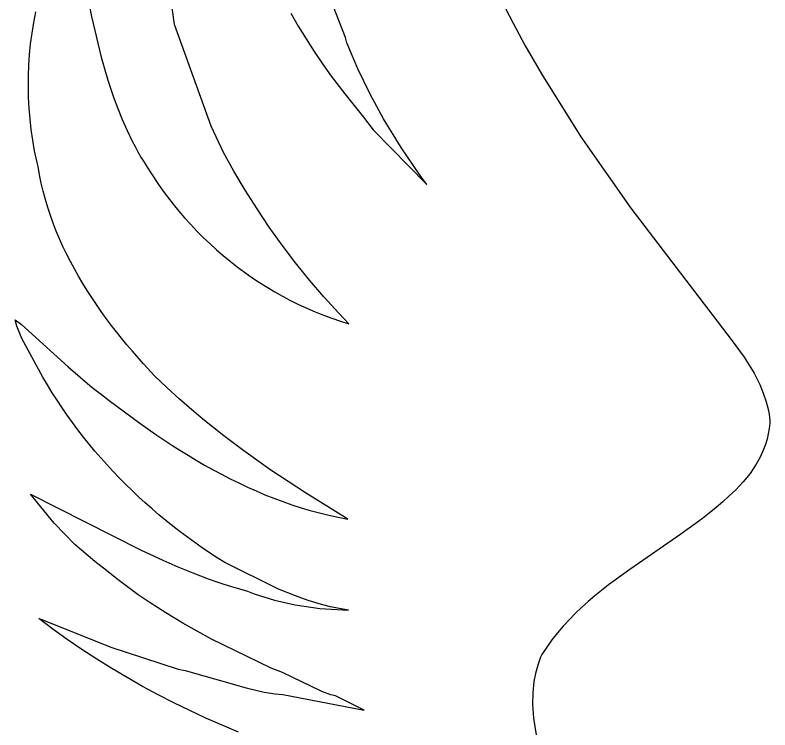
# Model space of a CAD drawing. Extents: x 156 to 510, y 849 to 1306.
# Drawn here: x 156.5 to 237, y 1078 to 1154.3 of the extents above; entities that cross this region are included whole.
import ezdxf

# ---------------------------------------------------------------- set-up
doc = ezdxf.new("R2010")
doc.units = 0
doc.layers.add('color#3f3f3fff', color=1, linetype='CONTINUOUS')

msp = doc.modelspace()

# ---------------------------------------------------------------- linework, layer by layer
at = {"layer": 'color#3f3f3fff'}
for points in [[(164.364, 1155.434), (164.621, 1154.183), (165.646, 1149.819), (166.352, 1147.355), (166.957, 1145.534), (167.401, 1144.336), (167.881, 1143.153), (168.4, 1141.987), (168.961, 1140.84), (169.257, 1140.274), (169.565, 1139.714), (169.885, 1139.159), (170.217, 1138.61), (170.562, 1138.067), (171.071, 1137.254), (171.602, 1136.454), (172.152, 1135.667), (172.722, 1134.893), (173.312, 1134.134), (173.92, 1133.39), (174.548, 1132.661), (175.193, 1131.948), (175.855, 1131.25), (176.535, 1130.569), (177.231, 1129.905), (177.944, 1129.259), (178.672, 1128.63), (179.415, 1128.019), (180.173, 1127.427), (180.946, 1126.855), (181.732, 1126.301), (182.532, 1125.768), (183.345, 1125.256), (184.17, 1124.764), (185.008, 1124.294), (185.857, 1123.845), (186.717, 1123.419), (187.588, 1123.015), (188.469, 1122.635), (189.359, 1122.278), (190.259, 1121.945), (191.168, 1121.637), (192.085, 1121.353), (190.994, 1122.487), (189.403, 1124.229), (187.866, 1126.021), (186.384, 1127.86), (184.958, 1129.742), (183.587, 1131.666), (182.273, 1133.629), (181.015, 1135.628), (179.814, 1137.661), (178.671, 1139.725), (178.442, 1140.173), (177.376, 1142.445), (173.47, 1153.307), (172.525, 1159.972)], [(185.887, 1154.51), (186.677, 1153.127), (187.507, 1151.765), (188.373, 1150.425), (189.273, 1149.106), (190.203, 1147.808), (191.647, 1145.899), (193.645, 1143.425), (194.679, 1142.065), (200.389, 1136.214), (199.68, 1137.185), (197.65, 1140.164), (195.778, 1143.241), (194.347, 1145.879), (193.042, 1148.582), (191.87, 1151.349), (191.713, 1151.92), (190.119, 1156.06)], [(180.296, 1077.741), (178.551, 1078.473), (176.819, 1079.237), (175.101, 1080.034), (173.4, 1080.864), (171.714, 1081.728), (170.047, 1082.625), (168.399, 1083.557), (166.771, 1084.523), (165.164, 1085.525), (163.58, 1086.561), (162.02, 1087.634), (160.484, 1088.743), (158.975, 1089.888), (159.302, 1089.777), (166.664, 1086.793), (168.316, 1086.29), (173.843, 1084.461), (174.621, 1084.301), (181.117, 1082.461), (183.046, 1082.012), (184.221, 1081.822), (185.014, 1081.738), (193.715, 1080.096), (190.656, 1081.604), (190.151, 1081.734), (189.175, 1082.071), (184.985, 1084.105), (183.773, 1084.564), (177.431, 1087.667), (174.339, 1089.373), (172.524, 1090.463), (170.745, 1091.611), (169.583, 1092.41), (168.44, 1093.241), (167.319, 1094.103), (166.222, 1094.999), (164.949, 1095.954), (162.836, 1097.769), (160.606, 1100.044), (158.098, 1103.136), (169.822, 1097.196), (172.206, 1096.094), (173.811, 1095.397), (175.432, 1094.737), (177.069, 1094.118), (177.895, 1093.826), (178.726, 1093.546), (179.562, 1093.28), (180.404, 1093.027), (181.252, 1092.788), (181.966, 1092.519), (184.142, 1091.831), (186.36, 1091.318), (188.987, 1090.933), (192.026, 1090.763), (191.059, 1090.925), (190.102, 1091.128), (189.155, 1091.368), (187.751, 1091.79), (186.368, 1092.279), (184.554, 1093.019), (178.849, 1095.849), (178.03, 1096.362), (177.22, 1096.889), (176.419, 1097.429), (175.626, 1097.982), (174.843, 1098.548), (174.069, 1099.127), (173.305, 1099.719), (172.55, 1100.323), (171.806, 1100.94), (171.072, 1101.57), (170.349, 1102.211), (169.636, 1102.864), (168.935, 1103.529), (168.245, 1104.206), (167.567, 1104.894), (166.9, 1105.593), (166.245, 1106.304), (165.602, 1107.026), (164.972, 1107.758), (164.355, 1108.502), (163.751, 1109.255), (163.159, 1110.019), (162.581, 1110.794), (162.017, 1111.578), (161.467, 1112.373), (160.931, 1113.177), (160.409, 1113.99), (159.901, 1114.813), (159.409, 1115.646), (157.156, 1119.778), (156.636, 1121.086), (156.452, 1121.775), (157.122, 1121.262), (162.118, 1116.745), (164.666, 1114.549), (165.682, 1113.796), (166.486, 1113.169), (168.115, 1111.93), (169.772, 1110.717), (171.458, 1109.537), (172.311, 1108.961), (173.171, 1108.396), (174.039, 1107.842), (174.914, 1107.3), (175.796, 1106.771), (176.686, 1106.256), (177.583, 1105.755), (178.487, 1105.269), (179.399, 1104.799), (180.318, 1104.345), (181.245, 1103.909), (182.18, 1103.492), (183.122, 1103.093), (184.073, 1102.715), (185.03, 1102.357), (185.996, 1102.02), (186.97, 1101.705), (187.951, 1101.414), (188.94, 1101.146), (189.938, 1100.902), (190.943, 1100.684), (191.957, 1100.492), (187.434, 1103.283), (183.742, 1105.73), (180.855, 1107.78), (178.734, 1109.379), (176.659, 1111.034), (175.302, 1112.172), (173.968, 1113.338), (172.659, 1114.533), (171.376, 1115.759), (170.161, 1117.069), (168.975, 1118.414), (168.394, 1119.099), (167.822, 1119.794), (167.261, 1120.497), (166.71, 1121.209), (166.17, 1121.929), (165.643, 1122.659), (165.128, 1123.396), (164.628, 1124.143), (164.141, 1124.898), (163.67, 1125.662), (163.214, 1126.435), (162.775, 1127.216), (162.353, 1128.005), (161.949, 1128.803), (161.564, 1129.61), (161.199, 1130.426), (160.853, 1131.249), (160.528, 1132.082), (160.225, 1132.922), (159.945, 1133.772), (159.687, 1134.629), (159.453, 1135.496), (159.244, 1136.37), (159.06, 1137.253), (158.902, 1138.145), (158.772, 1138.705), (158.538, 1139.83), (158.339, 1140.961), (158.175, 1142.098), (158.046, 1143.239), (157.951, 1144.383), (157.891, 1145.529), (157.866, 1146.677), (157.875, 1147.825), (157.919, 1148.972), (157.997, 1150.118), (158.11, 1151.261), (158.257, 1152.4), (158.438, 1153.535), (158.653, 1154.664)], [(208.811, 1155.015), (209.615, 1153.444), (210.875, 1151.114), (212.639, 1148.051), (216.847, 1141.309), (222.172, 1133.7), (232.869, 1119.666), (234.264, 1117.789), (235.325, 1116.073), (235.928, 1114.875), (236.311, 1113.95), (236.627, 1113.001), (236.795, 1112.356), (236.926, 1111.701), (237.018, 1111.035), (237.004, 1110.741), (236.946, 1110.159), (236.849, 1109.583), (236.715, 1109.017), (236.545, 1108.459), (236.343, 1107.912), (235.982, 1107.112), (235.558, 1106.342), (234.906, 1105.364), (234.17, 1104.45), (233.366, 1103.608), (232.687, 1102.96), (231.99, 1102.331), (231.276, 1101.721), (230.548, 1101.127), (229.807, 1100.547), (229.054, 1099.979), (227.523, 1098.874), (222.068, 1095.119), (220.539, 1094.016), (219.788, 1093.45), (219.048, 1092.872), (218.322, 1092.28), (217.611, 1091.672), (216.916, 1091.047), (216.239, 1090.401), (215.583, 1089.734), (214.949, 1089.044), (214.338, 1088.328), (213.752, 1087.585), (213.193, 1086.813), (212.663, 1086.009), (212.547, 1085.731), (212.243, 1084.881), (212.008, 1084.014), (211.838, 1083.132), (211.708, 1081.94), (211.681, 1080.739), (211.781, 1079.238), (212.081, 1077.46)]]:
    msp.add_lwpolyline(points, dxfattribs=at)

doc.saveas('drawing.dxf')
